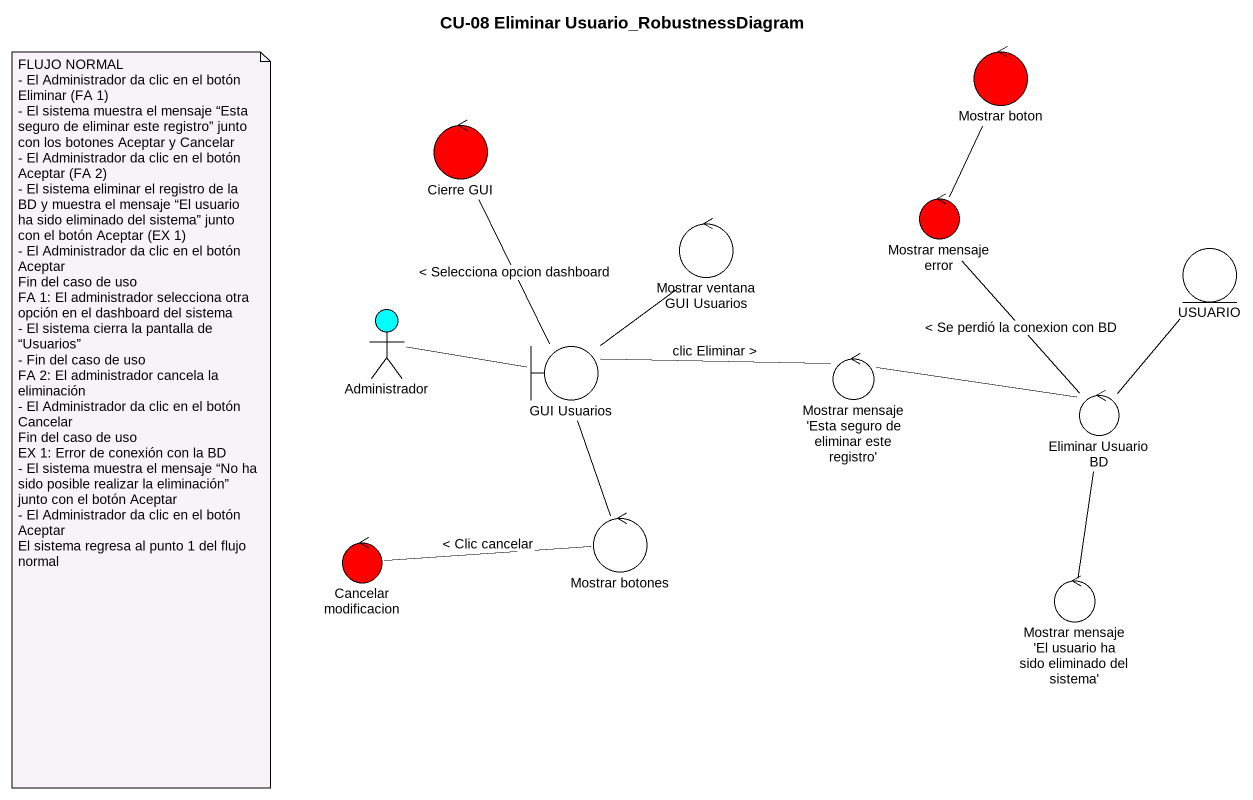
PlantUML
@startuml
title CU-08 Eliminar Usuario_RobustnessDiagram
control "Mostrar boton" as Mostrar_boton #FF0000
control "Cierre GUI" as Cierre_GUI #FF0000
control "Mostrar mensaje error" as Mostrar_mensaje_error #FF0000
control "Mostrar ventana GUI Usuarios" as Mostrar_ventana_GUI_Usuarios
entity USUARIO
actor Administrador #00FFFF
boundary "GUI Usuarios" as GUI_Usuarios
control "Mostrar mensaje 'Esta seguro de eliminar este registro'" as Mostrar_mensaje_Esta_seguro
control "Eliminar Usuario BD" as Eliminar_Usuario_BD
control "Cancelar modificacion" as Cancelar_modificacion #FF0000
control "Mostrar botones" as Mostrar_botones
control "Mostrar mensaje 'El usuario ha sido eliminado del sistema'" as Mostrar_mensaje_El_usuario
Mostrar_mensaje_error -up- Mostrar_boton
Administrador -right- GUI_Usuarios
GUI_Usuarios -up- Cierre_GUI : < Selecciona opcion dashboard
GUI_Usuarios -up- Mostrar_ventana_GUI_Usuarios
GUI_Usuarios -right- Mostrar_mensaje_Esta_seguro : clic Eliminar >
GUI_Usuarios -- Mostrar_botones
Mostrar_mensaje_Esta_seguro -right- Eliminar_Usuario_BD
Eliminar_Usuario_BD -up- Mostrar_mensaje_error : < Se perdió la conexion con BD
Eliminar_Usuario_BD -up- USUARIO
Eliminar_Usuario_BD -- Mostrar_mensaje_El_usuario
Mostrar_botones -left- Cancelar_modificacion : < Clic cancelar
note as N1
  FLUJO NORMAL
  - El Administrador da clic en el botón Eliminar (FA 1)
  - El sistema muestra el mensaje “Esta seguro de eliminar este registro” junto con los botones Aceptar y Cancelar
  - El Administrador da clic en el botón Aceptar (FA 2)
  - El sistema eliminar el registro de la BD y muestra el mensaje “El usuario ha sido eliminado del sistema” junto con el botón Aceptar (EX 1)
  - El Administrador da clic en el botón Aceptar
  Fin del caso de uso
  FA 1: El administrador selecciona otra opción en el dashboard del sistema
  - El sistema cierra la pantalla de “Usuarios”
  - Fin del caso de uso
  FA 2: El administrador cancela la eliminación
  - El Administrador da clic en el botón Cancelar
  Fin del caso de uso
  EX 1: Error de conexión con la BD
  - El sistema muestra el mensaje “No ha sido posible realizar la eliminación” junto con el botón Aceptar
  - El Administrador da clic en el botón Aceptar
  El sistema regresa al punto 1 del flujo normal
end note
@enduml
